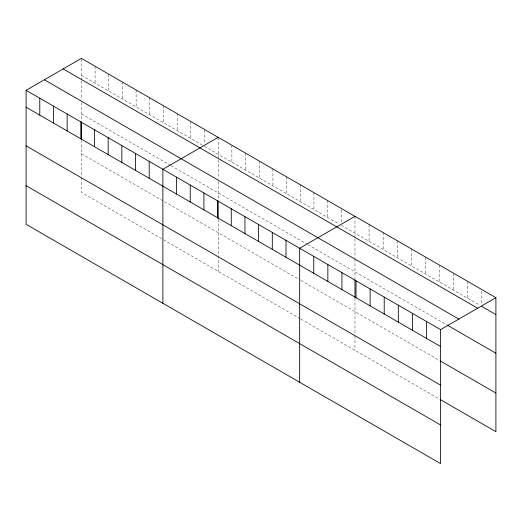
<?xml version="1.0" encoding="UTF-8"?>
<svg xmlns="http://www.w3.org/2000/svg" width="522" height="522" viewBox="0 0 522 522"><rect width="100%" height="100%" fill="white"/><g stroke="black" fill="none" stroke-linecap="round" stroke-linejoin="round"><path stroke-width="0.39" stroke-dasharray="2.61 1.96" d="M81.412 80.923L81.412 99.441M81.412 80.12L81.412 58.379M81.412 75.285L202.464 145.175M204.513 146.362L338.563 223.749M341.297 225.328L479.692 305.233M81.412 113.926L170.322 165.259M171.001 165.657L307.099 244.231M307.784 244.622L446.578 324.756M81.412 153.742L300.261 280.092M300.946 280.49L439.531 360.5M300.261 318.733L81.412 192.383L81.412 177.088M300.946 319.131L439.531 399.141M481.806 291.159L481.806 304.841M467.712 281.41L467.712 298.316M453.625 273.274L453.625 290.18M439.531 265.137L439.531 282.043M425.437 257L425.437 273.906M411.343 248.863L411.343 265.77M397.255 240.733L397.255 257.633M383.161 232.597L383.161 249.503M369.067 224.46L369.067 241.366M354.973 216.323L354.973 238.058M354.973 238.861L354.973 258.181M354.973 258.99L354.973 279.035M354.973 298.147L354.973 335.026M354.973 335.829L354.973 350.321M341.297 210.033L341.297 222.914M327.62 200.526L327.62 217.433M313.937 192.631L313.937 209.537M300.261 184.736L300.261 201.642M286.585 176.834L286.585 193.74M272.908 168.939L272.908 185.845M259.225 161.044L259.225 177.95M245.549 153.148L245.549 170.055M231.872 145.246L231.872 162.153M218.196 137.351L218.196 159.086M218.196 159.895L218.196 178.407M218.196 181.63L218.196 200.063M218.196 219.175L218.196 271.349M204.513 130.259L204.513 143.948M190.837 121.561L190.837 138.46M177.16 113.659L177.16 130.565M163.477 105.764L163.477 122.67M149.801 97.868L149.801 114.775M136.125 89.967L136.125 106.873M122.448 82.071L122.448 98.978M108.765 74.176L108.765 91.082M95.089 66.281L95.089 83.187M81.412 102.658L81.412 121.097M81.412 140.203L81.412 176.279"/><path stroke-width="0.78" d="M26.1 90.313L440.588 329.617L440.588 463.621L26.1 224.316L26.1 90.313L81.412 58.379L495.9 297.684L495.9 431.687L440.235 399.545M218.196 137.351L162.884 169.285L162.884 303.289M354.973 216.323L299.661 248.257L299.661 382.254M440.588 329.617L495.9 297.684M481.806 306.453L495.9 314.59M63.162 68.917L477.65 308.221M44.35 79.775L458.838 319.079M447.282 325.16L495.9 353.231M26.1 107.219L440.588 346.523M440.235 360.904L495.9 393.046M26.1 145.86L440.588 385.164M26.1 185.675L440.588 424.98M426.494 321.48L426.494 338.387M412.406 313.344L412.406 330.25M398.312 305.207L398.312 322.113M384.218 297.07L384.218 313.976M370.124 288.94L370.124 305.84M356.03 280.803L356.03 297.703M354.973 279.831L354.973 297.351M341.943 272.667L341.943 289.573M327.849 264.53L327.849 281.436M313.755 256.393L313.755 273.3M285.984 240.361L285.984 257.261M272.308 232.46L272.308 249.366M258.625 224.564L258.625 241.471M244.948 216.669L244.948 233.575M231.272 208.767L231.272 225.674M218.196 200.859L218.196 218.379M217.596 200.872L217.596 217.778M203.913 192.977L203.913 209.883M190.236 185.082L190.236 201.988M176.56 177.18L176.56 194.086M149.201 161.389L149.201 178.296M135.524 153.494L135.524 170.4M121.848 145.592L121.848 162.499M108.171 137.697L108.171 154.603M94.489 129.802L94.489 146.708M81.412 121.894L81.412 139.407M80.812 121.907L80.812 138.806M67.136 114.005L67.136 130.911M53.459 106.11L53.459 123.016M39.776 98.214L39.776 115.121"/></g></svg>
